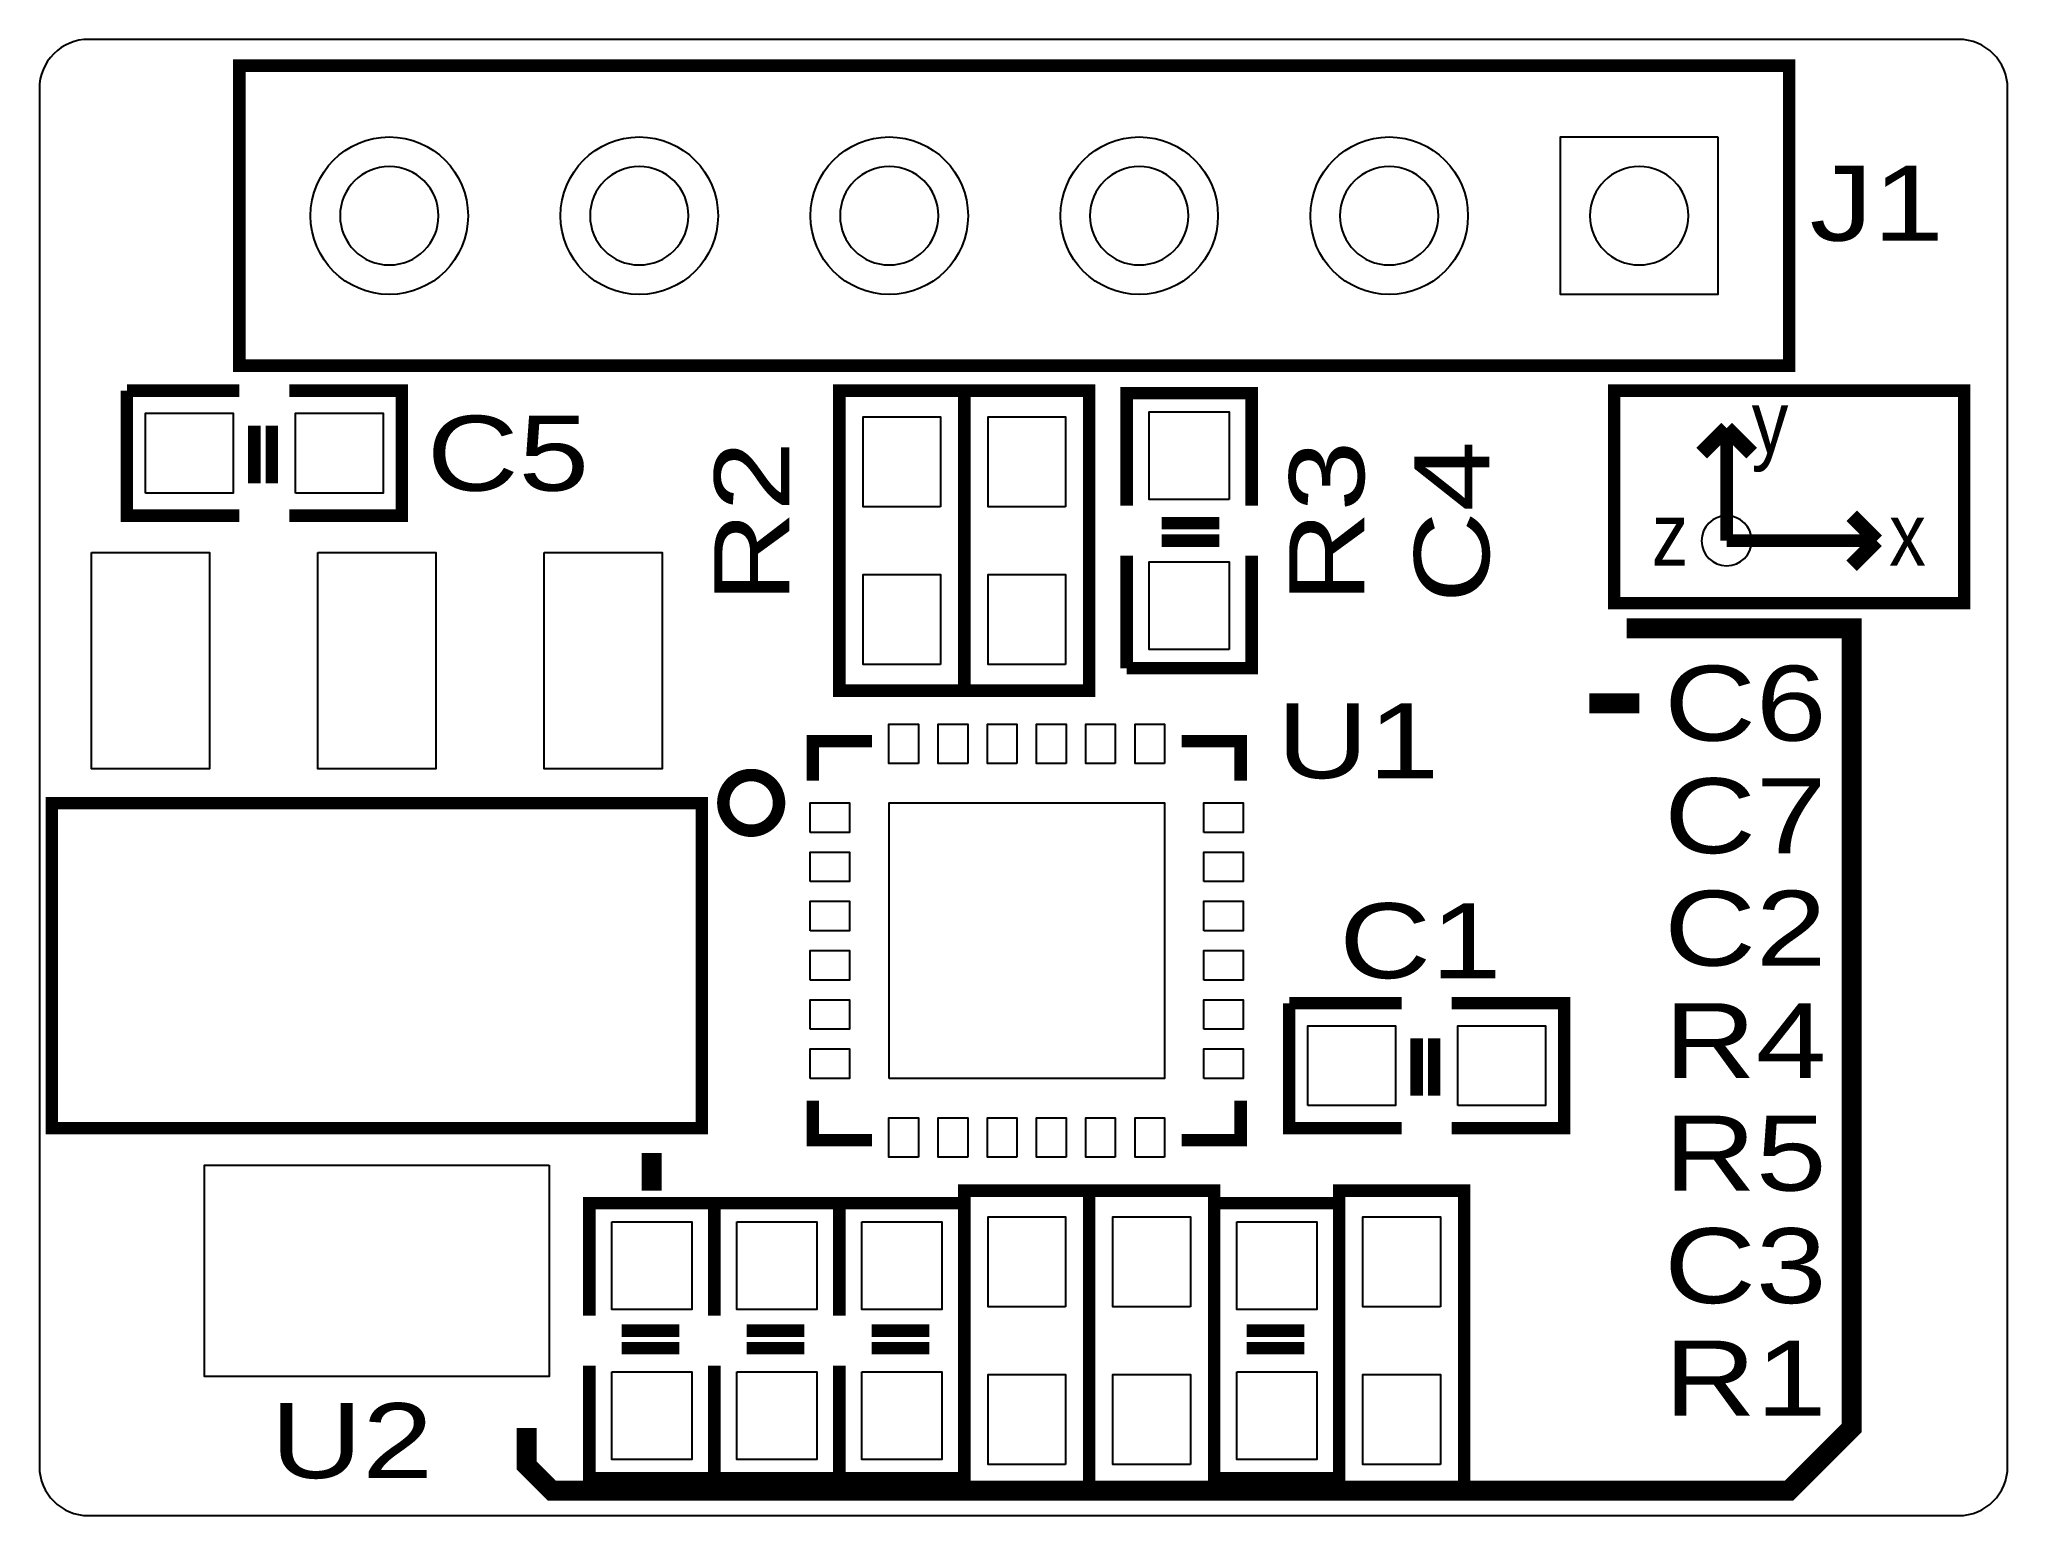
# Model space of a CAD drawing. Extents: x 0 to 20, y 0 to 15.
import ezdxf
from ezdxf.enums import TextEntityAlignment as Align

# ---------------------------------------------------------------- set-up
doc = ezdxf.new("R2010")
doc.units = 0
for name, color, linetype in [('BG_OUTLINE', 6, 'CONTINUOUS'), ('BO_SILKSCREEN_TOP', 7, 'CONTINUOUS'), ('PG_SILKSCREEN_TOP', 7, 'CONTINUOUS'), ('PIN_TOP', 1, 'CONTINUOUS'), ('RE_DISPLAY_TOP', 142, 'CONTINUOUS'), ('RE_SILKSCREEN_TOP', 7, 'CONTINUOUS')]:
    doc.layers.add(name, color=color, linetype=linetype)

msp = doc.modelspace()

# ---------------------------------------------------------------- linework, layer by layer
at = {"layer": 'BG_OUTLINE'}
msp.add_lwpolyline([(0.499999, 0), (19.500012, 0, 0.414208), (20.000011, 0.499999), (20.000011, 14.499996, 0.41421), (19.500012, 14.999995), (0.499999, 14.999995, 0.414214), (0, 14.499996), (0, 0.499999, 0.414212), (0.499999, 0)], format="xyb", dxfattribs=at)
at = {"layer": 'BO_SILKSCREEN_TOP'}
for points, const_width in [([(16.383, 11.43), (19.558, 11.43), (19.558, 9.271), (16.002, 9.271), (16.002, 11.43), (16.383, 11.43)], 0.127), ([(17.145, 11.049), (16.891, 10.795)], 0.1524), ([(17.399, 10.795), (17.145, 11.049)], 0.1524), ([(17.145, 11.049), (17.145, 9.906)], 0.127), ([(18.669, 9.906), (18.415, 10.16)], 0.1524), ([(17.145, 9.906), (18.669, 9.906)], 0.127), ([(18.669, 9.906), (18.415, 9.652)], 0.1524), ([(16.129, 9.017), (18.415, 9.017), (18.415, 0.889), (17.78, 0.254), (5.207, 0.254), (4.953, 0.508), (4.953, 0.889)], 0.2032), ([(15.748, 8.255), (16.256, 8.255)], 0.2032), ([(6.223, 3.683), (6.223, 3.302)], 0.2032)]:
    msp.add_lwpolyline(points, dxfattribs=dict(at, const_width=const_width))
msp.add_lwpolyline([(17.399, 9.906, 1), (16.891, 9.906, 1)], format="xyb", close=True, dxfattribs=at)
at = {"layer": 'PG_SILKSCREEN_TOP', "const_width": 0.127}
for points in [[(17.78, 11.684), (17.78, 14.732), (2.032, 14.732), (2.032, 11.684), (17.78, 11.684)], [(2.032, 10.16), (0.889, 10.16), (0.889, 11.43)], [(0.889, 11.43), (2.032, 11.43)], [(2.54, 11.43), (3.683, 11.43), (3.683, 10.16), (2.54, 10.16)], [(8.128, 8.382), (8.128, 11.43), (9.398, 11.43), (9.398, 8.382), (8.128, 8.382)], [(9.398, 8.382), (9.398, 11.43), (10.668, 11.43), (10.668, 8.382), (9.398, 8.382)], [(11.049, 10.2616), (11.049, 11.4046), (12.319, 11.4046), (12.319, 10.2616)], [(2.1844, 11.0744), (2.1844, 10.4902)], [(2.3622, 11.0744), (2.3622, 10.4902)], [(11.4046, 10.0838), (11.9888, 10.0838)], [(12.319, 9.7536), (12.319, 8.6106), (11.049, 8.6106)], [(11.049, 8.6106), (11.049, 9.7536)], [(11.4046, 9.906), (11.9888, 9.906)], [(8.460003, 7.868996), (7.860005, 7.868996), (7.860005, 7.468997)], [(11.605997, 7.868996), (12.205995, 7.868996), (12.205995, 7.468997)], [(6.731, 3.937), (0.127, 3.937), (0.127, 7.239), (6.731, 7.239), (6.731, 3.937)], [(13.843, 3.937), (12.7, 3.937), (12.7, 5.207)], [(12.7, 5.207), (13.843, 5.207)], [(14.351, 5.207), (15.494, 5.207), (15.494, 3.937), (14.351, 3.937)], [(13.9954, 4.8514), (13.9954, 4.2672)], [(14.1732, 4.8514), (14.1732, 4.2672)], [(8.460003, 3.815004), (7.860005, 3.815004), (7.860005, 4.215003)], [(11.605997, 3.815004), (12.205995, 3.815004), (12.205995, 4.215003)], [(5.588, 2.032), (5.588, 3.175), (6.858, 3.175)], [(6.858, 3.175), (6.858, 2.032)], [(6.858, 2.032), (6.858, 3.175), (8.128, 3.175)], [(8.128, 2.032), (8.128, 3.175), (9.398, 3.175)], [(8.128, 3.175), (8.128, 2.032)], [(9.398, 0.254), (9.398, 3.302), (10.668, 3.302), (10.668, 0.254), (9.398, 0.254)], [(9.398, 3.175), (9.398, 2.032)], [(10.668, 0.254), (10.668, 3.302), (11.938, 3.302), (11.938, 0.254), (10.668, 0.254)], [(11.938, 2.032), (11.938, 3.175), (13.208, 3.175)], [(13.208, 0.254), (13.208, 3.302), (14.478, 3.302), (14.478, 0.254), (13.208, 0.254)], [(13.208, 3.175), (13.208, 2.032)], [(6.5024, 1.8796), (5.9182, 1.8796)], [(7.7724, 1.8796), (7.1882, 1.8796)], [(9.0424, 1.8796), (8.4582, 1.8796)], [(12.8524, 1.8796), (12.2682, 1.8796)], [(6.5024, 1.7018), (5.9182, 1.7018)], [(7.7724, 1.7018), (7.1882, 1.7018)], [(9.0424, 1.7018), (8.4582, 1.7018)], [(12.8524, 1.7018), (12.2682, 1.7018)], [(6.858, 1.524), (6.858, 0.381), (5.588, 0.381), (5.588, 1.524)], [(8.128, 1.524), (8.128, 0.381), (6.858, 0.381), (6.858, 1.524)], [(9.398, 1.524), (9.398, 0.381), (8.128, 0.381), (8.128, 1.524)], [(13.208, 1.524), (13.208, 0.381), (11.938, 0.381), (11.938, 1.524)]]:
    msp.add_lwpolyline(points, dxfattribs=at)
msp.add_lwpolyline([(7.515911, 7.241997, 1.00001), (6.9501, 7.241997, 0.99999), (7.515911, 7.241997)], format="xyb", dxfattribs=at)
at = {"layer": 'PIN_TOP'}
for points in [[(17.0561, 14.0081), (17.0561, 12.4079), (15.4559, 12.4079), (15.4559, 14.0081)], [(1.0795, 10.3886), (1.0795, 11.2014), (1.9685, 11.2014), (1.9685, 10.3886)], [(2.6035, 10.3886), (2.6035, 11.2014), (3.4925, 11.2014), (3.4925, 10.3886)], [(12.0904, 10.3251), (11.2776, 10.3251), (11.2776, 11.2141), (12.0904, 11.2141)], [(9.1567, 10.2489), (8.3693, 10.2489), (8.3693, 11.1633), (9.1567, 11.1633)], [(10.4267, 10.2489), (9.6393, 10.2489), (9.6393, 11.1633), (10.4267, 11.1633)], [(0.529552, 9.787788), (1.728457, 9.787788), (1.728457, 7.588199), (0.529552, 7.588199)], [(2.829547, 9.787788), (4.028453, 9.787788), (4.028453, 7.588199), (2.829547, 7.588199)], [(5.129543, 9.787788), (6.328448, 9.787788), (6.328448, 7.588199), (5.129543, 7.588199)], [(12.0904, 8.8011), (11.2776, 8.8011), (11.2776, 9.6901), (12.0904, 9.6901)], [(9.1567, 8.6487), (8.3693, 8.6487), (8.3693, 9.5631), (9.1567, 9.5631)], [(10.4267, 8.6487), (9.6393, 8.6487), (9.6393, 9.5631), (10.4267, 9.5631)], [(8.932837, 7.642593), (8.633142, 7.642593), (8.633142, 8.041399), (8.932837, 8.041399)], [(9.432836, 7.642593), (9.133141, 7.642593), (9.133141, 8.041399), (9.432836, 8.041399)], [(9.932835, 7.642593), (9.63314, 7.642593), (9.63314, 8.041399), (9.932835, 8.041399)], [(10.432859, 7.642593), (10.133165, 7.642593), (10.133165, 8.041399), (10.432859, 8.041399)], [(10.932859, 7.642593), (10.633164, 7.642593), (10.633164, 8.041399), (10.932859, 8.041399)], [(11.432857, 7.642593), (11.133163, 7.642593), (11.133163, 8.041399), (11.432857, 8.041399)], [(7.833589, 6.94215), (7.833589, 7.241845), (8.232394, 7.241845), (8.232394, 6.94215)], [(8.633435, 4.442435), (8.633435, 7.24154), (11.43254, 7.24154), (11.43254, 4.442435)], [(11.833581, 6.94215), (11.833581, 7.241845), (12.232386, 7.241845), (12.232386, 6.94215)], [(7.833589, 6.442151), (7.833589, 6.741846), (8.232394, 6.741846), (8.232394, 6.442151)], [(11.833581, 6.442151), (11.833581, 6.741846), (12.232386, 6.741846), (12.232386, 6.442151)], [(7.833589, 5.942152), (7.833589, 6.241847), (8.232394, 6.241847), (8.232394, 5.942152)], [(11.833581, 5.942152), (11.833581, 6.241847), (12.232386, 6.241847), (12.232386, 5.942152)], [(7.833589, 5.442128), (7.833589, 5.741822), (8.232394, 5.741822), (8.232394, 5.442128)], [(11.833581, 5.442128), (11.833581, 5.741822), (12.232386, 5.741822), (12.232386, 5.442128)], [(7.833589, 4.942129), (7.833589, 5.241823), (8.232394, 5.241823), (8.232394, 4.942129)], [(11.833581, 4.942129), (11.833581, 5.241823), (12.232386, 5.241823), (12.232386, 4.942129)], [(12.8905, 4.1656), (12.8905, 4.9784), (13.7795, 4.9784), (13.7795, 4.1656)], [(14.4145, 4.1656), (14.4145, 4.9784), (15.3035, 4.9784), (15.3035, 4.1656)], [(7.833589, 4.44213), (7.833589, 4.741824), (8.232394, 4.741824), (8.232394, 4.44213)], [(11.833581, 4.44213), (11.833581, 4.741824), (12.232386, 4.741824), (12.232386, 4.44213)], [(8.932837, 3.642601), (8.633142, 3.642601), (8.633142, 4.041407), (8.932837, 4.041407)], [(9.432836, 3.642601), (9.133141, 3.642601), (9.133141, 4.041407), (9.432836, 4.041407)], [(9.932835, 3.642601), (9.63314, 3.642601), (9.63314, 4.041407), (9.932835, 4.041407)], [(10.432859, 3.642601), (10.133165, 3.642601), (10.133165, 4.041407), (10.432859, 4.041407)], [(10.932859, 3.642601), (10.633164, 3.642601), (10.633164, 4.041407), (10.932859, 4.041407)], [(11.432857, 3.642601), (11.133163, 3.642601), (11.133163, 4.041407), (11.432857, 4.041407)], [(5.179047, 3.562401), (5.179047, 1.413612), (1.678953, 1.413612), (1.678953, 3.562401)], [(10.4267, 2.1209), (9.6393, 2.1209), (9.6393, 3.0353), (10.4267, 3.0353)], [(11.6967, 2.1209), (10.9093, 2.1209), (10.9093, 3.0353), (11.6967, 3.0353)], [(14.2367, 2.1209), (13.4493, 2.1209), (13.4493, 3.0353), (14.2367, 3.0353)], [(5.8166, 2.9845), (6.6294, 2.9845), (6.6294, 2.0955), (5.8166, 2.0955)], [(7.0866, 2.9845), (7.8994, 2.9845), (7.8994, 2.0955), (7.0866, 2.0955)], [(8.3566, 2.9845), (9.1694, 2.9845), (9.1694, 2.0955), (8.3566, 2.0955)], [(12.1666, 2.9845), (12.9794, 2.9845), (12.9794, 2.0955), (12.1666, 2.0955)], [(5.8166, 1.4605), (6.6294, 1.4605), (6.6294, 0.5715), (5.8166, 0.5715)], [(7.0866, 1.4605), (7.8994, 1.4605), (7.8994, 0.5715), (7.0866, 0.5715)], [(8.3566, 1.4605), (9.1694, 1.4605), (9.1694, 0.5715), (8.3566, 0.5715)], [(10.4267, 0.5207), (9.6393, 0.5207), (9.6393, 1.4351), (10.4267, 1.4351)], [(11.6967, 0.5207), (10.9093, 0.5207), (10.9093, 1.4351), (11.6967, 1.4351)], [(12.1666, 1.4605), (12.9794, 1.4605), (12.9794, 0.5715), (12.1666, 0.5715)], [(14.2367, 0.5207), (13.4493, 0.5207), (13.4493, 1.4351), (14.2367, 1.4351)]]:
    msp.add_lwpolyline(points, close=True, dxfattribs=at)
for centre in [(3.556, 13.208), (6.096, 13.208), (8.636, 13.208), (11.176, 13.208), (13.716, 13.208)]:
    msp.add_circle(centre, 0.8001, dxfattribs=at)
at = {"layer": 'RE_DISPLAY_TOP'}
for points in [[(4.056405, 13.208, 1), (3.055595, 13.208, 1)], [(6.596405, 13.208, 1), (5.595595, 13.208, 1)], [(9.136405, 13.208, 1), (8.135595, 13.208, 1)], [(11.676405, 13.208, 1), (10.675595, 13.208, 1)], [(14.216405, 13.208, 1), (13.215595, 13.208, 1)], [(16.756405, 13.208, 1), (15.755595, 13.208, 1)]]:
    msp.add_lwpolyline(points, format="xyb", close=True, dxfattribs=at)

# ---------------------------------------------------------------- texts
at = {"layer": 'BO_SILKSCREEN_TOP', "width": 0.88}
for s, p in [('y', (17.399, 10.795)), ('z', (16.383, 9.652)), ('x', (18.796, 9.652))]:
    msp.add_text(s, height=0.635, dxfattribs=at).set_placement(p)
at = {"layer": 'RE_SILKSCREEN_TOP', "width": 1.266667}
for s, p in [('J1', (18.669, 12.954)), ('U2', (3.175, 0.381))]:
    msp.add_text(s, height=0.762, dxfattribs=at).set_placement(p, align=Align.CENTER)
for s, p in [('C5', (3.937, 10.414)), ('C6', (16.51, 7.874)), ('U1', (12.573, 7.493)), ('C7', (16.51, 6.731)), ('C1', (13.208, 5.461)), ('C2', (16.51, 5.588)), ('R4', (16.51, 4.445)), ('R5', (16.51, 3.302)), ('C3', (16.51, 2.159)), ('R1', (16.51, 1.016))]:
    msp.add_text(s, height=0.762, dxfattribs=at).set_placement(p)
for s, p in [('R2', (7.62, 9.271)), ('R3', (13.462, 9.271)), ('C4', (14.732, 9.271))]:
    msp.add_text(s, height=0.762, rotation=90, dxfattribs=at).set_placement(p)

doc.saveas('drawing.dxf')
